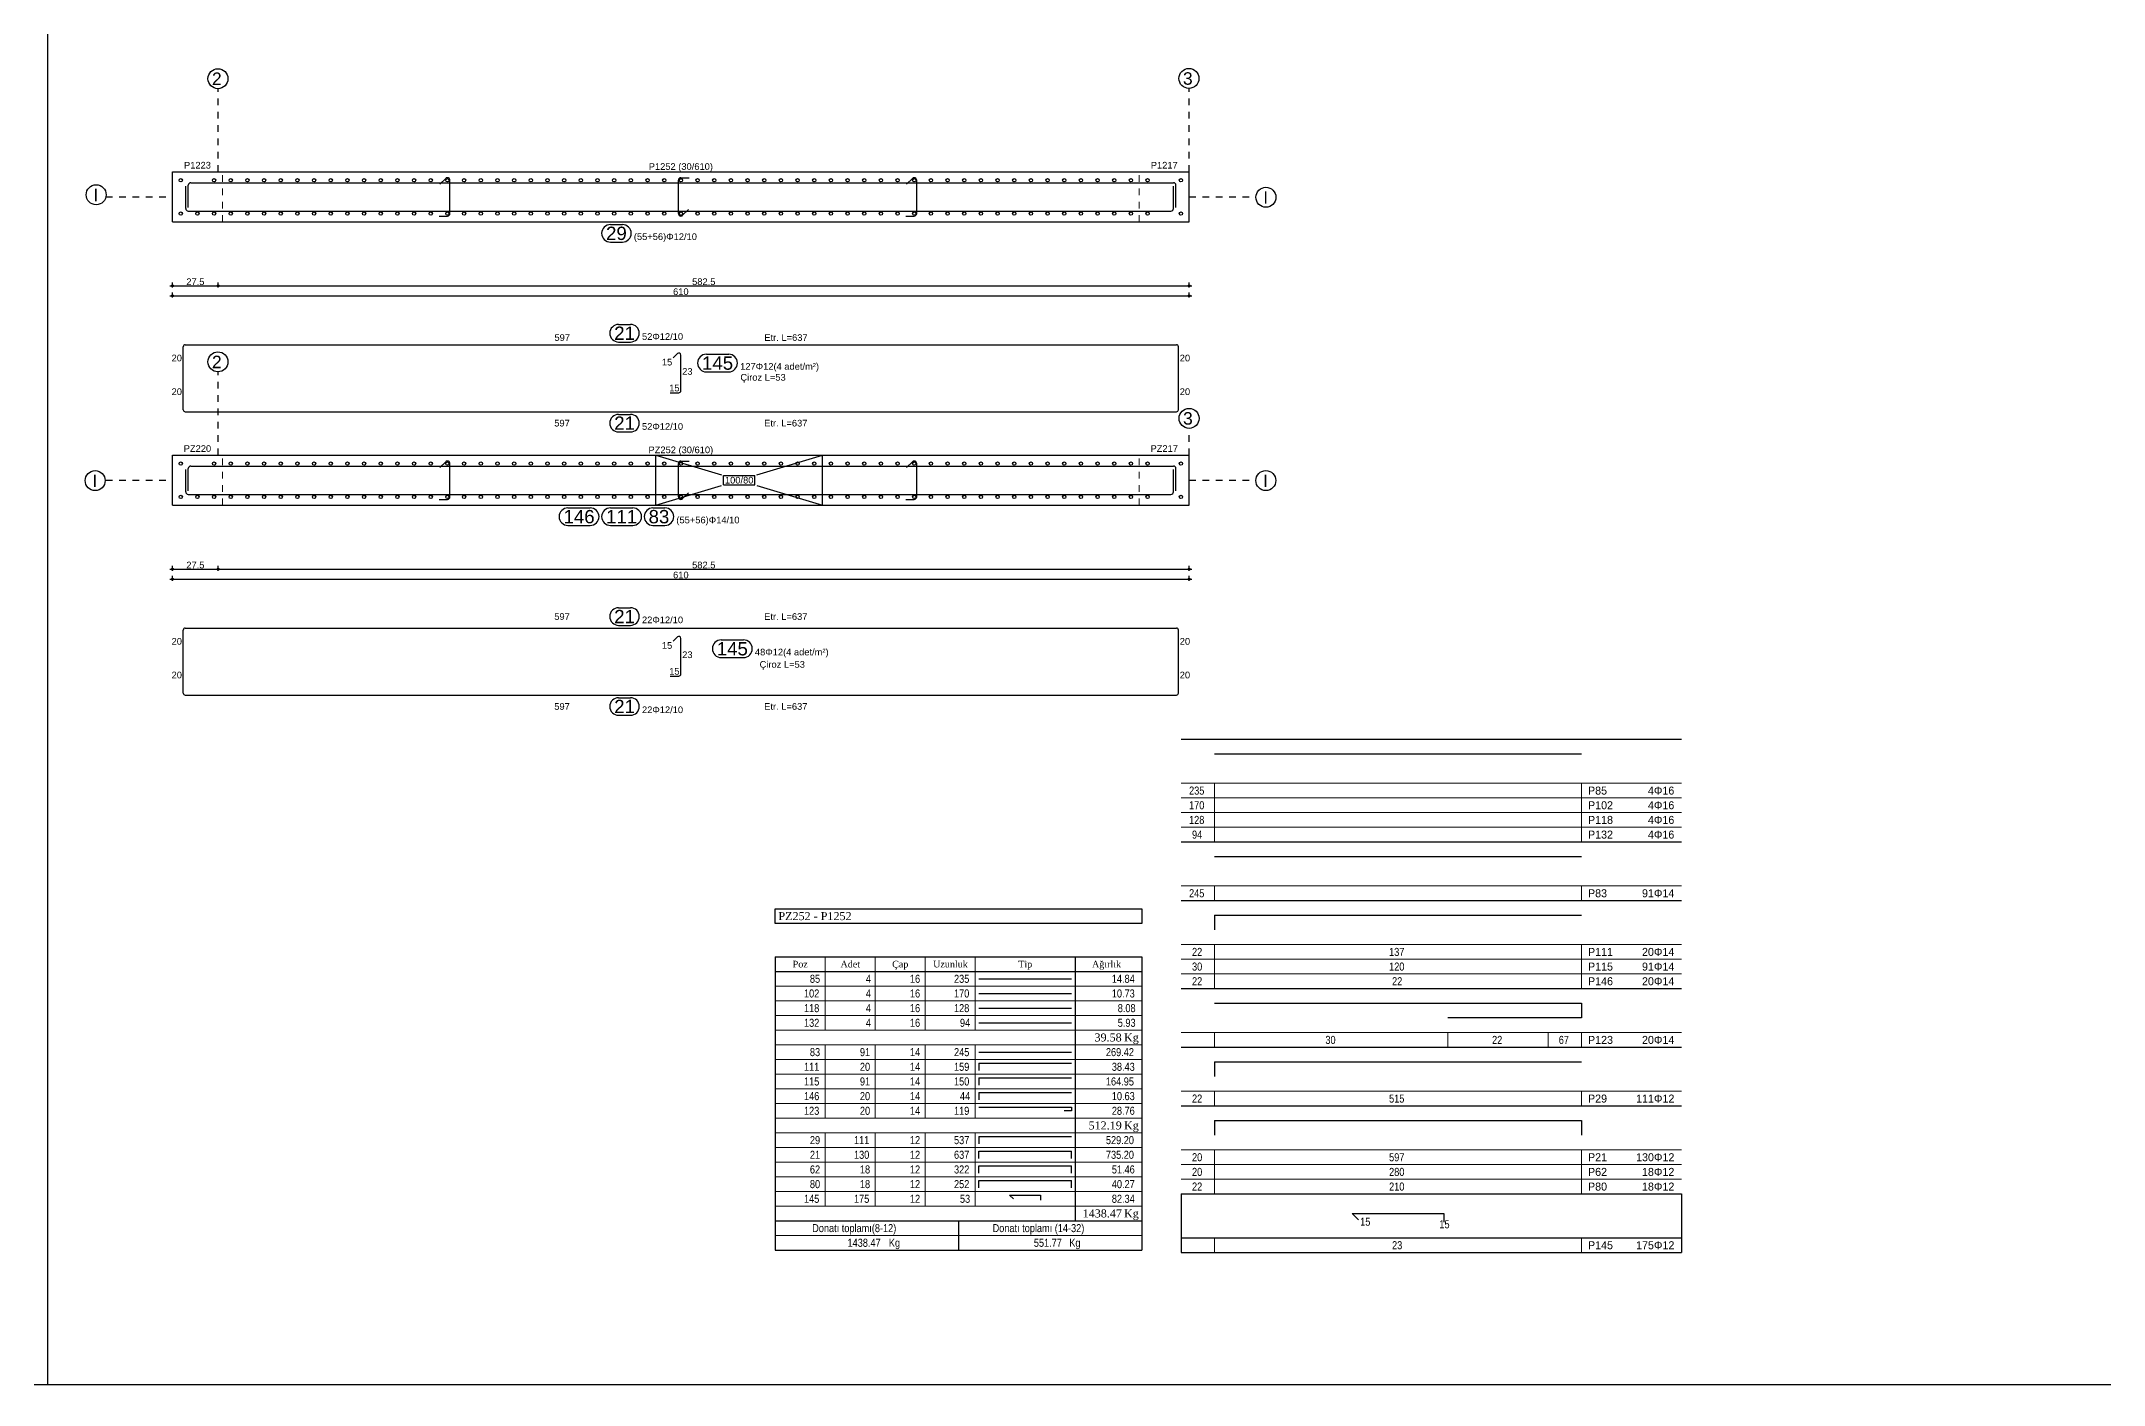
# Model space of a CAD drawing. Header units: metres. Extents: x 419734 to 420376, y 4564732 to 4565123.
# Drawn here: x 420287.98 to 420318.91, y 4564863.89 to 4564884.05 of the extents above; entities that cross this region are included whole.
import ezdxf

# ---------------------------------------------------------------- set-up
doc = ezdxf.new("R2010")
doc.units = ezdxf.units.M
doc.linetypes.add('HIDDEN4', pattern=[0.09375, 0.0625, -0.03125])
doc.linetypes.add('TRATTO-PUNTO', pattern=[1, 0.5, -0.25, 0, -0.25])
for name, color, linetype in [('Standart', 7, 'Continuous'), ('SW_ASSI', 7, 'TRATTO-PUNTO'), ('SW_DIM', 33, 'Continuous'), ('SW_MAGRONE', 2, 'Continuous'), ('SW_QUOTE', 1, 'Continuous'), ('SW_SEZIONI-ARMATURA', 3, 'Continuous'), ('SW_TXT_TESTI', 1, 'Continuous')]:
    doc.layers.add(name, color=color, linetype=linetype)
doc.styles.add('arial_1_18', font='arial.ttf', dxfattribs={"height": 0.2})
doc.styles.add('SWS', font='ARIALN.TTF')
doc.styles.add('symbol_1_18', font='symbol.ttf', dxfattribs={"height": 0.2})
doc.styles.add('times new roman_1_18', font='times.ttf', dxfattribs={"height": 0.2})

msp = doc.modelspace()

# ---------------------------------------------------------------- linework, layer by layer
for centre in [(420290.62577, 4564883.48395), (420305.18846, 4564883.48783), (420288.79933, 4564881.74241), (420306.34281, 4564881.70488), (420290.62577, 4564879.23596), (420305.19031, 4564878.3888), (420288.78424, 4564877.45408), (420306.34099, 4564877.45488)]:
    msp.add_circle(centre, 0.15)
at = {"layer": 'Standart', "color": 2}
msp.add_line((420288.06739, 4564905.93855), (420288.06739, 4564863.89188), dxfattribs=at)
msp.add_lwpolyline([(420376.27637, 4564863.89188), (419946.10266, 4564863.89188), (419946.10266, 4564905.93855)], dxfattribs=at)
at = {"layer": 'Standart', "color": 1, "linetype": 'HIDDEN4', "lineweight": 5}
for points in [[(420290.69294, 4564881.33603), (420290.69294, 4564882.08603)], [(420304.44294, 4564881.33603), (420304.44294, 4564882.08603)], [(420290.69294, 4564877.08603), (420290.69294, 4564877.83603)], [(420304.44294, 4564877.08603), (420304.44294, 4564877.83603)]]:
    msp.add_lwpolyline(points, dxfattribs=at)
at = {"layer": 'Standart', "color": 1, "linetype": 'Continuous', "lineweight": 5}
for points in [[(420305.0733, 4564872.91478), (420312.5733, 4564872.91478)], [(420305.0733, 4564872.69478), (420312.5733, 4564872.69478)], [(420305.5733, 4564872.91478), (420305.5733, 4564872.03478)], [(420311.0733, 4564872.91478), (420311.0733, 4564872.03478)], [(420305.0733, 4564872.47478), (420312.5733, 4564872.47478)], [(420305.0733, 4564872.25478), (420312.5733, 4564872.25478)], [(420305.0733, 4564871.37478), (420312.5733, 4564871.37478)], [(420305.5733, 4564871.37478), (420305.5733, 4564871.15478)], [(420311.0733, 4564871.37478), (420311.0733, 4564871.15478)], [(420305.0733, 4564870.49478), (420312.5733, 4564870.49478)], [(420305.5733, 4564870.49478), (420305.5733, 4564869.83478)], [(420311.0733, 4564870.49478), (420311.0733, 4564869.83478)], [(420299.73112, 4564870.31177), (420299.73112, 4564869.21177)], [(420300.48112, 4564870.31177), (420300.48112, 4564869.21177)], [(420301.23112, 4564870.31177), (420301.23112, 4564869.21177)], [(420301.98112, 4564870.31177), (420301.98112, 4564869.21177)], [(420305.0733, 4564870.27478), (420312.5733, 4564870.27478)], [(420298.98112, 4564869.87177), (420304.48112, 4564869.87177)], [(420305.0733, 4564870.05478), (420312.5733, 4564870.05478)], [(420298.98112, 4564869.65177), (420304.48112, 4564869.65177)], [(420298.98112, 4564869.43177), (420304.48112, 4564869.43177)], [(420298.98112, 4564869.21177), (420304.48112, 4564869.21177)], [(420298.98112, 4564868.99177), (420304.48112, 4564868.99177)], [(420299.73112, 4564868.99177), (420299.73112, 4564867.89177)], [(420300.48112, 4564868.99177), (420300.48112, 4564867.89177)], [(420301.23112, 4564868.99177), (420301.23112, 4564867.89177)], [(420301.98112, 4564868.99177), (420301.98112, 4564867.89177)], [(420305.0733, 4564869.17478), (420312.5733, 4564869.17478)], [(420305.5733, 4564869.17478), (420305.5733, 4564868.95478)], [(420309.0733, 4564869.17478), (420309.0733, 4564868.95478)], [(420310.5733, 4564869.17478), (420310.5733, 4564868.95478)], [(420311.0733, 4564869.17478), (420311.0733, 4564868.95478)], [(420298.98112, 4564868.77177), (420304.48112, 4564868.77177)], [(420298.98112, 4564868.55177), (420304.48112, 4564868.55177)], [(420298.98112, 4564868.33177), (420304.48112, 4564868.33177)], [(420298.98112, 4564868.11177), (420304.48112, 4564868.11177)], [(420305.0733, 4564868.29478), (420312.5733, 4564868.29478)], [(420305.5733, 4564868.29478), (420305.5733, 4564868.07478)], [(420311.0733, 4564868.29478), (420311.0733, 4564868.07478)], [(420298.98112, 4564867.89177), (420304.48112, 4564867.89177)], [(420298.98112, 4564867.67177), (420304.48112, 4564867.67177)], [(420298.98112, 4564867.45177), (420304.48112, 4564867.45177)], [(420299.73112, 4564867.67177), (420299.73112, 4564866.57177)], [(420300.48112, 4564867.67177), (420300.48112, 4564866.57177)], [(420301.23112, 4564867.67177), (420301.23112, 4564866.57177)], [(420301.98112, 4564867.67177), (420301.98112, 4564866.57177)], [(420305.0733, 4564867.41478), (420312.5733, 4564867.41478)], [(420305.5733, 4564867.41478), (420305.5733, 4564866.75478)], [(420311.0733, 4564867.41478), (420311.0733, 4564866.75478)], [(420298.98112, 4564867.23177), (420304.48112, 4564867.23177)], [(420305.0733, 4564867.19478), (420312.5733, 4564867.19478)], [(420298.98112, 4564867.01177), (420304.48112, 4564867.01177)], [(420298.98112, 4564866.79177), (420304.48112, 4564866.79177)], [(420305.0733, 4564866.97478), (420312.5733, 4564866.97478)], [(420298.98112, 4564866.57177), (420304.48112, 4564866.57177)], [(420298.98112, 4564866.13177), (420304.48112, 4564866.13177)], [(420305.5733, 4564866.09478), (420305.5733, 4564865.87478)], [(420311.0733, 4564866.09478), (420311.0733, 4564865.87478)]]:
    msp.add_lwpolyline(points, dxfattribs=at)
at = {"layer": 'SW_ASSI', "ltscale": 0.2}
for points in [[(420290.63044, 4564882.08603), (420290.63044, 4564883.33603)], [(420305.19294, 4564882.08603), (420305.19294, 4564883.33603)], [(420288.94294, 4564881.71103), (420289.94294, 4564881.71103)], [(420305.19294, 4564881.71103), (420306.19294, 4564881.71103)], [(420290.63044, 4564877.83603), (420290.63044, 4564879.08603)], [(420305.19294, 4564877.83603), (420305.19294, 4564878.23914)], [(420288.94294, 4564877.46103), (420289.94294, 4564877.46103)], [(420305.19294, 4564877.46103), (420306.19294, 4564877.46103)]]:
    msp.add_lwpolyline(points, dxfattribs=at)
at = {"layer": 'SW_DIM', "ltscale": 0.5}
for points in [[(420289.94294, 4564880.35103), (420289.94294, 4564880.42603)], [(420290.63044, 4564880.35103), (420290.63044, 4564880.42603)], [(420305.19294, 4564880.35103), (420305.19294, 4564880.42603)], [(420289.90294, 4564880.37603), (420305.23294, 4564880.37603)], [(420289.90294, 4564880.22603), (420305.23294, 4564880.22603)], [(420289.94294, 4564880.20103), (420289.94294, 4564880.27603)], [(420305.19294, 4564880.20103), (420305.19294, 4564880.27603)], [(420289.90294, 4564876.12603), (420305.23294, 4564876.12603)], [(420289.94294, 4564876.10103), (420289.94294, 4564876.17603)], [(420290.63044, 4564876.10103), (420290.63044, 4564876.17603)], [(420305.19294, 4564876.10103), (420305.19294, 4564876.17603)], [(420289.90294, 4564875.97603), (420305.23294, 4564875.97603)], [(420289.94294, 4564875.95103), (420289.94294, 4564876.02603)], [(420305.19294, 4564875.95103), (420305.19294, 4564876.02603)]]:
    msp.add_lwpolyline(points, dxfattribs=at)
for centre in [(420289.94294, 4564880.37603), (420290.63044, 4564880.37603), (420305.19294, 4564880.37603), (420289.94294, 4564880.22603), (420305.19294, 4564880.22603), (420289.94294, 4564876.12603), (420290.63044, 4564876.12603), (420305.19294, 4564876.12603), (420289.94294, 4564875.97603), (420305.19294, 4564875.97603)]:
    msp.add_circle(centre, 0.015, dxfattribs=at)
at = {"layer": 'SW_MAGRONE'}
for points in [[(420289.94294, 4564882.08603), (420305.19294, 4564882.08603)], [(420289.94294, 4564881.33603), (420289.94294, 4564882.08603)], [(420305.19294, 4564881.33603), (420305.19294, 4564882.08603)], [(420289.94294, 4564881.33603), (420305.19294, 4564881.33603)], [(420289.94294, 4564877.83603), (420305.19294, 4564877.83603)], [(420289.94294, 4564877.08603), (420289.94294, 4564877.83603)], [(420297.19294, 4564877.08603), (420297.19294, 4564877.83603)], [(420297.19294, 4564877.83603), (420298.17627, 4564877.54103)], [(420298.70961, 4564877.54103), (420299.69294, 4564877.83603)], [(420299.69294, 4564877.08603), (420299.69294, 4564877.83603)], [(420305.19294, 4564877.08603), (420305.19294, 4564877.83603)], [(420297.19294, 4564877.08603), (420298.17627, 4564877.38103)], [(420298.20929, 4564877.53103), (420298.67659, 4564877.53103)], [(420298.20929, 4564877.39103), (420298.20929, 4564877.53103)], [(420298.20929, 4564877.39103), (420298.67659, 4564877.39103)], [(420298.67659, 4564877.39103), (420298.67659, 4564877.53103)], [(420298.70961, 4564877.38103), (420299.69294, 4564877.08603)], [(420289.94294, 4564877.08603), (420305.19294, 4564877.08603)]]:
    msp.add_lwpolyline(points, dxfattribs=at)
at = {"layer": 'SW_QUOTE'}
for points in [[(420305.0733, 4564873.57478), (420312.5733, 4564873.57478)], [(420305.0733, 4564872.03478), (420312.5733, 4564872.03478)], [(420305.0733, 4564871.15478), (420312.5733, 4564871.15478)], [(420298.98112, 4564870.81177), (420298.98112, 4564871.03177)], [(420298.98112, 4564871.03177), (420304.48112, 4564871.03177)], [(420304.48112, 4564870.81177), (420298.98112, 4564870.81177)], [(420304.48112, 4564871.03177), (420304.48112, 4564870.81177)], [(420298.98112, 4564870.31177), (420304.48112, 4564870.31177)], [(420298.98112, 4564870.31177), (420298.98112, 4564865.91177)], [(420303.48112, 4564870.31177), (420303.48112, 4564866.35177)], [(420304.48112, 4564870.31177), (420304.48112, 4564865.91177)], [(420298.98112, 4564870.09177), (420304.48112, 4564870.09177)], [(420305.0733, 4564869.83478), (420312.5733, 4564869.83478)], [(420305.0733, 4564868.95478), (420312.5733, 4564868.95478)], [(420305.0733, 4564868.07478), (420312.5733, 4564868.07478)], [(420305.0733, 4564866.75478), (420312.5733, 4564866.75478)], [(420305.0733, 4564866.75478), (420305.0733, 4564865.87478)], [(420312.5733, 4564866.75478), (420312.5733, 4564865.87478)], [(420298.98112, 4564866.35177), (420304.48112, 4564866.35177)], [(420301.73112, 4564866.35177), (420301.73112, 4564865.91177)], [(420298.98112, 4564865.91177), (420304.48112, 4564865.91177)], [(420305.0733, 4564866.09478), (420312.5733, 4564866.09478)], [(420305.0733, 4564865.87478), (420312.5733, 4564865.87478)]]:
    msp.add_lwpolyline(points, dxfattribs=at)
at = {"layer": 'SW_SEZIONI-ARMATURA'}
for points in [[(420293.95303, 4564881.89916), (420294.04142, 4564881.98755)], [(420294.10544, 4564881.46103), (420294.10544, 4564881.96103)], [(420297.53044, 4564881.46103), (420297.53044, 4564881.96103)], [(420297.56794, 4564881.99853), (420297.69294, 4564881.99853)], [(420300.95303, 4564881.89916), (420301.04142, 4564881.98755)], [(420301.10544, 4564881.46103), (420301.10544, 4564881.96103)], [(420290.14294, 4564881.53603), (420290.14294, 4564881.87103)], [(420290.18044, 4564881.55103), (420290.18044, 4564881.88603)], [(420290.21794, 4564881.92353), (420304.95544, 4564881.92353)], [(420304.95544, 4564881.53603), (420304.95544, 4564881.87103)], [(420304.99294, 4564881.55103), (420304.99294, 4564881.88603)], [(420290.18044, 4564881.49853), (420304.91794, 4564881.49853)], [(420293.94294, 4564881.42353), (420294.06794, 4564881.42353)], [(420297.59446, 4564881.43451), (420297.68284, 4564881.5229)], [(420300.94294, 4564881.42353), (420301.06794, 4564881.42353)], [(420296.51222, 4564881.29603), (420296.69099, 4564881.29603)], [(420296.51222, 4564881.03203), (420296.69099, 4564881.03203)], [(420296.63445, 4564879.79753), (420296.81322, 4564879.79753)], [(420290.10544, 4564878.99353), (420290.10544, 4564879.46353)], [(420290.13544, 4564879.49353), (420305.00044, 4564879.49353)], [(420296.63445, 4564879.53353), (420296.81322, 4564879.53353)], [(420305.03044, 4564878.99353), (420305.03044, 4564879.46353)], [(420297.45303, 4564879.29613), (420297.51673, 4564879.35982)], [(420297.56794, 4564878.80353), (420297.56794, 4564879.3386)], [(420297.95131, 4564879.34973), (420298.28546, 4564879.34973)], [(420290.10544, 4564878.51853), (420290.10544, 4564878.98853)], [(420297.95131, 4564879.08573), (420298.28546, 4564879.08573)], [(420305.03044, 4564878.51853), (420305.03044, 4564878.98853)], [(420297.40544, 4564878.77353), (420297.53794, 4564878.77353)], [(420290.13544, 4564878.48853), (420305.00044, 4564878.48853)], [(420296.63445, 4564878.44853), (420296.81322, 4564878.44853)], [(420296.63445, 4564878.18453), (420296.81322, 4564878.18453)], [(420290.14294, 4564877.28603), (420290.14294, 4564877.62103)], [(420290.18044, 4564877.30103), (420290.18044, 4564877.63603)], [(420290.21794, 4564877.67353), (420304.95544, 4564877.67353)], [(420293.95303, 4564877.64916), (420294.04142, 4564877.73755)], [(420294.10544, 4564877.21103), (420294.10544, 4564877.71103)], [(420297.53044, 4564877.21103), (420297.53044, 4564877.71103)], [(420297.56794, 4564877.74853), (420297.69294, 4564877.74853)], [(420300.95303, 4564877.64916), (420301.04142, 4564877.73755)], [(420301.10544, 4564877.21103), (420301.10544, 4564877.71103)], [(420304.95544, 4564877.28603), (420304.95544, 4564877.62103)], [(420304.99294, 4564877.30103), (420304.99294, 4564877.63603)], [(420290.18044, 4564877.24853), (420304.91794, 4564877.24853)], [(420293.94294, 4564877.17353), (420294.06794, 4564877.17353)], [(420295.87429, 4564877.04603), (420296.20844, 4564877.04603)], [(420296.51222, 4564877.04603), (420296.84637, 4564877.04603)], [(420297.15016, 4564877.04603), (420297.32892, 4564877.04603)], [(420297.59446, 4564877.18451), (420297.68284, 4564877.2729)], [(420300.94294, 4564877.17353), (420301.06794, 4564877.17353)], [(420295.87429, 4564876.78203), (420296.20844, 4564876.78203)], [(420296.51222, 4564876.78203), (420296.84637, 4564876.78203)], [(420297.15016, 4564876.78203), (420297.32892, 4564876.78203)], [(420296.63445, 4564875.54753), (420296.81322, 4564875.54753)], [(420290.10544, 4564874.74353), (420290.10544, 4564875.21353)], [(420290.13544, 4564875.24353), (420305.00044, 4564875.24353)], [(420296.63445, 4564875.28353), (420296.81322, 4564875.28353)], [(420305.03044, 4564874.74353), (420305.03044, 4564875.21353)], [(420297.45303, 4564875.04613), (420297.51673, 4564875.10982)], [(420297.56794, 4564874.55353), (420297.56794, 4564875.0886)], [(420298.17285, 4564875.06491), (420298.507, 4564875.06491)], [(420290.10544, 4564874.26853), (420290.10544, 4564874.73853)], [(420297.40544, 4564874.52353), (420297.53794, 4564874.52353)], [(420298.17285, 4564874.80091), (420298.507, 4564874.80091)], [(420305.03044, 4564874.26853), (420305.03044, 4564874.73853)], [(420290.13544, 4564874.23853), (420305.00044, 4564874.23853)], [(420296.63445, 4564874.19853), (420296.81322, 4564874.19853)], [(420296.63445, 4564873.93453), (420296.81322, 4564873.93453)], [(420305.5733, 4564873.35478), (420311.0733, 4564873.35478)], [(420305.5733, 4564871.81478), (420311.0733, 4564871.81478)], [(420305.5733, 4564870.93478), (420311.0733, 4564870.93478)], [(420305.5733, 4564870.93478), (420305.5733, 4564870.71478)], [(420302.03612, 4564869.98177), (420303.42612, 4564869.98177)], [(420302.03612, 4564869.76177), (420303.42612, 4564869.76177)], [(420305.5733, 4564869.61478), (420311.0733, 4564869.61478)], [(420311.0733, 4564869.61478), (420311.0733, 4564869.39478)], [(420302.03612, 4564869.54177), (420303.42612, 4564869.54177)], [(420302.03612, 4564869.32177), (420303.42612, 4564869.32177)], [(420311.0733, 4564869.39478), (420309.0733, 4564869.39478)], [(420302.03612, 4564868.88177), (420303.42612, 4564868.88177)], [(420302.03612, 4564868.71677), (420303.42612, 4564868.71677)], [(420302.03612, 4564868.71677), (420302.03612, 4564868.60677)], [(420305.5733, 4564868.73478), (420311.0733, 4564868.73478)], [(420305.5733, 4564868.73478), (420305.5733, 4564868.51478)], [(420302.03612, 4564868.49677), (420303.42612, 4564868.49677)], [(420302.03612, 4564868.49677), (420302.03612, 4564868.38677)], [(420302.03612, 4564868.27677), (420303.42612, 4564868.27677)], [(420302.03612, 4564868.27677), (420302.03612, 4564868.16677)], [(420302.03612, 4564868.05677), (420303.42612, 4564868.05677)], [(420303.42612, 4564868.05677), (420303.42612, 4564868.00177)], [(420303.42612, 4564868.00177), (420303.31612, 4564868.00177)], [(420305.5733, 4564867.85478), (420311.0733, 4564867.85478)], [(420305.5733, 4564867.85478), (420305.5733, 4564867.63478)], [(420311.0733, 4564867.85478), (420311.0733, 4564867.63478)], [(420302.03612, 4564867.61677), (420303.42612, 4564867.61677)], [(420302.03612, 4564867.61677), (420302.03612, 4564867.50677)], [(420302.03612, 4564867.39677), (420303.42612, 4564867.39677)], [(420302.03612, 4564867.28677), (420302.03612, 4564867.39677)], [(420303.42612, 4564867.28677), (420303.42612, 4564867.39677)], [(420302.03612, 4564867.17677), (420303.42612, 4564867.17677)], [(420302.03612, 4564867.06677), (420302.03612, 4564867.17677)], [(420303.42612, 4564867.06677), (420303.42612, 4564867.17677)], [(420302.03612, 4564866.95677), (420303.42612, 4564866.95677)], [(420302.03612, 4564866.84677), (420302.03612, 4564866.95677)], [(420303.42612, 4564866.84677), (420303.42612, 4564866.95677)], [(420302.49945, 4564866.73677), (420302.96279, 4564866.73677)], [(420302.49945, 4564866.73677), (420302.55445, 4564866.68177)], [(420302.96279, 4564866.73677), (420302.96279, 4564866.65922)], [(420307.6358, 4564866.46144), (420309.0108, 4564866.46144)], [(420307.6358, 4564866.46144), (420307.72914, 4564866.36811)], [(420309.0108, 4564866.46144), (420309.0108, 4564866.32944)]]:
    msp.add_lwpolyline(points, dxfattribs=at)
for centre in [(420290.06794, 4564881.96103), (420290.56794, 4564881.96103), (420290.81794, 4564881.96103), (420291.06794, 4564881.96103), (420291.31794, 4564881.96103), (420291.56794, 4564881.96103), (420291.81794, 4564881.96103), (420292.06794, 4564881.96103), (420292.31794, 4564881.96103), (420292.56794, 4564881.96103), (420292.81794, 4564881.96103), (420293.06794, 4564881.96103), (420293.31794, 4564881.96103), (420293.56794, 4564881.96103), (420293.81794, 4564881.96103), (420294.06794, 4564881.96103), (420294.31794, 4564881.96103), (420294.56794, 4564881.96103), (420294.81794, 4564881.96103), (420295.06794, 4564881.96103), (420295.31794, 4564881.96103), (420295.56794, 4564881.96103), (420295.81794, 4564881.96103), (420296.06794, 4564881.96103), (420296.31794, 4564881.96103), (420296.56794, 4564881.96103), (420296.81794, 4564881.96103), (420297.06794, 4564881.96103), (420297.31794, 4564881.96103), (420297.56794, 4564881.96103), (420297.81794, 4564881.96103), (420298.06794, 4564881.96103), (420298.31794, 4564881.96103), (420298.56794, 4564881.96103), (420298.81794, 4564881.96103), (420299.06794, 4564881.96103), (420299.31794, 4564881.96103), (420299.56794, 4564881.96103), (420299.81794, 4564881.96103), (420300.06794, 4564881.96103), (420300.31794, 4564881.96103), (420300.56794, 4564881.96103), (420300.81794, 4564881.96103), (420301.06794, 4564881.96103), (420301.31794, 4564881.96103), (420301.56794, 4564881.96103), (420301.81794, 4564881.96103), (420302.06794, 4564881.96103), (420302.31794, 4564881.96103), (420302.56794, 4564881.96103), (420302.81794, 4564881.96103), (420303.06794, 4564881.96103), (420303.31794, 4564881.96103), (420303.56794, 4564881.96103), (420303.81794, 4564881.96103), (420304.06794, 4564881.96103), (420304.31794, 4564881.96103), (420304.56794, 4564881.96103), (420305.06794, 4564881.96103), (420290.06794, 4564881.46103), (420290.31794, 4564881.46103), (420290.56794, 4564881.46103), (420290.81794, 4564881.46103), (420291.06794, 4564881.46103), (420291.31794, 4564881.46103), (420291.56794, 4564881.46103), (420291.81794, 4564881.46103), (420292.06794, 4564881.46103), (420292.31794, 4564881.46103), (420292.56794, 4564881.46103), (420292.81794, 4564881.46103), (420293.06794, 4564881.46103), (420293.31794, 4564881.46103), (420293.56794, 4564881.46103), (420293.81794, 4564881.46103), (420294.06794, 4564881.46103), (420294.31794, 4564881.46103), (420294.56794, 4564881.46103), (420294.81794, 4564881.46103), (420295.06794, 4564881.46103), (420295.31794, 4564881.46103), (420295.56794, 4564881.46103), (420295.81794, 4564881.46103), (420296.06794, 4564881.46103), (420296.31794, 4564881.46103), (420296.56794, 4564881.46103), (420296.81794, 4564881.46103), (420297.06794, 4564881.46103), (420297.31794, 4564881.46103), (420297.56794, 4564881.46103), (420297.81794, 4564881.46103), (420298.06794, 4564881.46103), (420298.31794, 4564881.46103), (420298.56794, 4564881.46103), (420298.81794, 4564881.46103), (420299.06794, 4564881.46103), (420299.31794, 4564881.46103), (420299.56794, 4564881.46103), (420299.81794, 4564881.46103), (420300.06794, 4564881.46103), (420300.31794, 4564881.46103), (420300.56794, 4564881.46103), (420300.81794, 4564881.46103), (420301.06794, 4564881.46103), (420301.31794, 4564881.46103), (420301.56794, 4564881.46103), (420301.81794, 4564881.46103), (420302.06794, 4564881.46103), (420302.31794, 4564881.46103), (420302.56794, 4564881.46103), (420302.81794, 4564881.46103), (420303.06794, 4564881.46103), (420303.31794, 4564881.46103), (420303.56794, 4564881.46103), (420303.81794, 4564881.46103), (420304.06794, 4564881.46103), (420304.31794, 4564881.46103), (420304.56794, 4564881.46103), (420305.06794, 4564881.46103), (420290.06794, 4564877.71103), (420290.56794, 4564877.71103), (420290.81794, 4564877.71103), (420291.06794, 4564877.71103), (420291.31794, 4564877.71103), (420291.56794, 4564877.71103), (420291.81794, 4564877.71103), (420292.06794, 4564877.71103), (420292.31794, 4564877.71103), (420292.56794, 4564877.71103), (420292.81794, 4564877.71103), (420293.06794, 4564877.71103), (420293.31794, 4564877.71103), (420293.56794, 4564877.71103), (420293.81794, 4564877.71103), (420294.06794, 4564877.71103), (420294.31794, 4564877.71103), (420294.56794, 4564877.71103), (420294.81794, 4564877.71103), (420295.06794, 4564877.71103), (420295.31794, 4564877.71103), (420295.56794, 4564877.71103), (420295.81794, 4564877.71103), (420296.06794, 4564877.71103), (420296.31794, 4564877.71103), (420296.56794, 4564877.71103), (420296.81794, 4564877.71103), (420297.06794, 4564877.71103), (420297.31794, 4564877.71103), (420297.56794, 4564877.71103), (420297.81794, 4564877.71103), (420298.06794, 4564877.71103), (420298.31794, 4564877.71103), (420298.56794, 4564877.71103), (420298.81794, 4564877.71103), (420299.06794, 4564877.71103), (420299.31794, 4564877.71103), (420299.56794, 4564877.71103), (420299.81794, 4564877.71103), (420300.06794, 4564877.71103), (420300.31794, 4564877.71103), (420300.56794, 4564877.71103), (420300.81794, 4564877.71103), (420301.06794, 4564877.71103), (420301.31794, 4564877.71103), (420301.56794, 4564877.71103), (420301.81794, 4564877.71103), (420302.06794, 4564877.71103), (420302.31794, 4564877.71103), (420302.56794, 4564877.71103), (420302.81794, 4564877.71103), (420303.06794, 4564877.71103), (420303.31794, 4564877.71103), (420303.56794, 4564877.71103), (420303.81794, 4564877.71103), (420304.06794, 4564877.71103), (420304.31794, 4564877.71103), (420304.56794, 4564877.71103), (420305.06794, 4564877.71103), (420290.06794, 4564877.21103), (420290.31794, 4564877.21103), (420290.56794, 4564877.21103), (420290.81794, 4564877.21103), (420291.06794, 4564877.21103), (420291.31794, 4564877.21103), (420291.56794, 4564877.21103), (420291.81794, 4564877.21103), (420292.06794, 4564877.21103), (420292.31794, 4564877.21103), (420292.56794, 4564877.21103), (420292.81794, 4564877.21103), (420293.06794, 4564877.21103), (420293.31794, 4564877.21103), (420293.56794, 4564877.21103), (420293.81794, 4564877.21103), (420294.06794, 4564877.21103), (420294.31794, 4564877.21103), (420294.56794, 4564877.21103), (420294.81794, 4564877.21103), (420295.06794, 4564877.21103), (420295.31794, 4564877.21103), (420295.56794, 4564877.21103), (420295.81794, 4564877.21103), (420296.06794, 4564877.21103), (420296.31794, 4564877.21103), (420296.56794, 4564877.21103), (420296.81794, 4564877.21103), (420297.06794, 4564877.21103), (420297.31794, 4564877.21103), (420297.56794, 4564877.21103), (420297.81794, 4564877.21103), (420298.06794, 4564877.21103), (420298.31794, 4564877.21103), (420298.56794, 4564877.21103), (420298.81794, 4564877.21103), (420299.06794, 4564877.21103), (420299.31794, 4564877.21103), (420299.56794, 4564877.21103), (420299.81794, 4564877.21103), (420300.06794, 4564877.21103), (420300.31794, 4564877.21103), (420300.56794, 4564877.21103), (420300.81794, 4564877.21103), (420301.06794, 4564877.21103), (420301.31794, 4564877.21103), (420301.56794, 4564877.21103), (420301.81794, 4564877.21103), (420302.06794, 4564877.21103), (420302.31794, 4564877.21103), (420302.56794, 4564877.21103), (420302.81794, 4564877.21103), (420303.06794, 4564877.21103), (420303.31794, 4564877.21103), (420303.56794, 4564877.21103), (420303.81794, 4564877.21103), (420304.06794, 4564877.21103), (420304.31794, 4564877.21103), (420304.56794, 4564877.21103), (420305.06794, 4564877.21103)]:
    msp.add_circle(centre, 0.025, dxfattribs=at)
for centre, radius, start, end in [((420294.06794, 4564881.96103), 0.0375, 0, 135), ((420297.56794, 4564881.96103), 0.0375, 90, 180), ((420301.06794, 4564881.96103), 0.0375, 0, 135), ((420290.21794, 4564881.88603), 0.0375, 90, 180), ((420304.95544, 4564881.88603), 0.0375, 0, 90), ((420290.18044, 4564881.53603), 0.0375, 180, 270), ((420294.06794, 4564881.46103), 0.0375, 270, 0), ((420297.56794, 4564881.46103), 0.0375, 180, 315), ((420301.06794, 4564881.46103), 0.0375, 270, 0), ((420304.91794, 4564881.53603), 0.0375, 270, 0), ((420296.51222, 4564881.16403), 0.132, 90, 270), ((420296.69099, 4564881.16403), 0.132, 270, 90), ((420296.63445, 4564879.66553), 0.132, 90, 270), ((420296.81322, 4564879.66553), 0.132, 270, 90), ((420290.13544, 4564879.46353), 0.03, 90, 180), ((420305.00044, 4564879.46353), 0.03, 0, 90), ((420297.53794, 4564879.3386), 0.03, 0, 135), ((420297.95131, 4564879.21773), 0.132, 90, 270), ((420298.28546, 4564879.21773), 0.132, 270, 90), ((420297.53794, 4564878.80353), 0.03, 270, 0), ((420290.13544, 4564878.51853), 0.03, 180, 270), ((420296.63445, 4564878.31653), 0.132, 90, 270), ((420296.81322, 4564878.31653), 0.132, 270, 90), ((420305.00044, 4564878.51853), 0.03, 270, 0), ((420290.21794, 4564877.63603), 0.0375, 90, 180), ((420294.06794, 4564877.71103), 0.0375, 0, 135), ((420297.56794, 4564877.71103), 0.0375, 90, 180), ((420301.06794, 4564877.71103), 0.0375, 0, 135), ((420304.95544, 4564877.63603), 0.0375, 0, 90), ((420290.18044, 4564877.28603), 0.0375, 180, 270), ((420294.06794, 4564877.21103), 0.0375, 270, 0), ((420295.87429, 4564876.91403), 0.132, 90, 270), ((420296.20844, 4564876.91403), 0.132, 270, 90), ((420296.51222, 4564876.91403), 0.132, 90, 270), ((420296.84637, 4564876.91403), 0.132, 270, 90), ((420297.15016, 4564876.91403), 0.132, 90, 270), ((420297.32892, 4564876.91403), 0.132, 270, 90), ((420297.56794, 4564877.21103), 0.0375, 180, 315), ((420301.06794, 4564877.21103), 0.0375, 270, 0), ((420304.91794, 4564877.28603), 0.0375, 270, 0), ((420296.63445, 4564875.41553), 0.132, 90, 270), ((420296.81322, 4564875.41553), 0.132, 270, 90), ((420290.13544, 4564875.21353), 0.03, 90, 180), ((420305.00044, 4564875.21353), 0.03, 0, 90), ((420297.53794, 4564875.0886), 0.03, 0, 135), ((420298.17285, 4564874.93291), 0.132, 90, 270), ((420298.507, 4564874.93291), 0.132, 270, 90), ((420297.53794, 4564874.55353), 0.03, 270, 0), ((420290.13544, 4564874.26853), 0.03, 180, 270), ((420296.63445, 4564874.06653), 0.132, 90, 270), ((420296.81322, 4564874.06653), 0.132, 270, 90), ((420305.00044, 4564874.26853), 0.03, 270, 0)]:
    msp.add_arc(centre, radius, start, end, dxfattribs=at)

# ---------------------------------------------------------------- texts
at = {"layer": 'Standart', "color": 1, "linetype": 'Continuous', "lineweight": 5, "style": 'arial_1_18'}
for s, p in [('P1223', (420290.11599, 4564882.13603)), ('P1252 (30/610)', (420297.08643, 4564882.11603)), ('P1217', (420304.61599, 4564882.13603)), ('PZ220', (420290.11217, 4564877.88603)), ('PZ252 (30/610)', (420297.0826, 4564877.86603)), ('PZ217', (420304.61217, 4564877.88603))]:
    msp.add_text(s, height=0.1, dxfattribs=at).set_placement(p)
at = {"layer": 'Standart', "color": 3, "linetype": 'Continuous', "lineweight": 5, "style": 'arial_1_18'}
for s, p in [('29', (420296.44622, 4564881.06403)), ('21', (420296.56845, 4564879.56553)), ('145', (420297.88531, 4564879.11773)), ('21', (420296.56845, 4564878.21653)), ('146', (420295.80829, 4564876.81403)), ('111', (420296.44622, 4564876.81403)), ('83', (420297.08416, 4564876.81403)), ('21', (420296.56845, 4564875.31553)), ('145', (420298.10685, 4564874.83291)), ('21', (420296.56845, 4564873.96653))]:
    msp.add_text(s, height=0.2, dxfattribs=at).set_placement(p)
at = {"layer": 'SW_DIM', "ltscale": 0.5, "style": 'arial_1_18'}
for s, p in [('27.5', (420290.15073, 4564880.38853)), ('582.5', (420297.73688, 4564880.38853)), ('610', (420297.4514, 4564880.23853)), ('27.5', (420290.15073, 4564876.13853)), ('610', (420297.4514, 4564875.98853)), ('582.5', (420297.73688, 4564876.13853))]:
    msp.add_text(s, height=0.1, dxfattribs=at).set_placement(p)
at = {"layer": 'SW_TXT_TESTI', "style": 'arial_1_18'}
for s, p in [('2', (420290.53548, 4564883.38919)), ('3', (420305.09817, 4564883.39308)), ('I', (420288.75909, 4564881.64487)), ('I', (420306.30257, 4564881.60735)), ('2', (420290.53548, 4564879.1412)), ('3', (420305.10002, 4564878.29404)), ('I', (420288.744, 4564877.35654)), ('I', (420306.30075, 4564877.35735))]:
    msp.add_text(s, height=0.1875, dxfattribs=at).set_placement(p)
at = {"layer": 'SW_TXT_TESTI', "linetype": 'Continuous', "lineweight": 5}
for s, height, style, p in [('(55+56)Φ12/10', 0.1, 'arial_1_18', (420296.86288, 4564881.06403)), ('597', 0.1, 'arial_1_18', (420295.67232, 4564879.55037)), ('52Φ12/10', 0.1, 'arial_1_18', (420296.98511, 4564879.56553)), ('Etr. L=637', 0.1, 'arial_1_18', (420298.82071, 4564879.55037)), ('20', 0.1, 'arial_1_18', (420289.93006, 4564879.24353)), ('15', 0.1, 'arial_1_18', (420297.28351, 4564879.18198)), ('127Φ12(4 adet/m²)', 0.1, 'arial_1_18', (420298.45735, 4564879.11773)), ('20', 0.1, 'arial_1_18', (420289.93006, 4564878.73853)), ('15', 0.1, 'arial_1_18', (420297.39256, 4564878.79353)), ('23', 0.1, 'arial_1_18', (420297.58794, 4564879.04228)), ('Çiroz L=53', 0.1, 'arial_1_18', (420298.46118, 4564878.95412)), ('597', 0.1, 'arial_1_18', (420295.66949, 4564878.26653)), ('52Φ12/10', 0.1, 'arial_1_18', (420296.98511, 4564878.21653)), ('Etr. L=637', 0.1, 'arial_1_18', (420298.81787, 4564878.26653)), ('100/80', 0.1, 'arial_1_18', (420298.22929, 4564877.41103)), ('(55+56)Φ14/10', 0.1, 'arial_1_18', (420297.50081, 4564876.81403)), ('597', 0.1, 'arial_1_18', (420295.66949, 4564875.36553)), ('Etr. L=637', 0.1, 'arial_1_18', (420298.81787, 4564875.36553)), ('22Φ12/10', 0.1, 'arial_1_18', (420296.98511, 4564875.31553)), ('20', 0.1, 'arial_1_18', (420289.93006, 4564874.99353)), ('15', 0.1, 'arial_1_18', (420297.28351, 4564874.93198)), ('23', 0.1, 'arial_1_18', (420297.58794, 4564874.79228)), ('48Φ12(4 adet/m²)', 0.1, 'arial_1_18', (420298.67889, 4564874.83291)), ('20', 0.1, 'arial_1_18', (420289.93006, 4564874.48853)), ('15', 0.1, 'arial_1_18', (420297.39256, 4564874.54353)), ('Çiroz L=53', 0.1, 'arial_1_18', (420298.749, 4564874.64747)), ('597', 0.1, 'arial_1_18', (420295.66949, 4564874.01653)), ('22Φ12/10', 0.1, 'arial_1_18', (420296.98511, 4564873.96653)), ('Etr. L=637', 0.1, 'arial_1_18', (420298.81787, 4564874.01653)), ('235', 0.12, 'SWS', (420305.19014, 4564872.74478)), ('170', 0.12, 'SWS', (420305.19014, 4564872.52478)), ('128', 0.12, 'SWS', (420305.19014, 4564872.30478)), ('94', 0.12, 'SWS', (420305.23452, 4564872.08478)), ('245', 0.12, 'SWS', (420305.19014, 4564871.20478)), ('Poz', 0.1, 'times new roman_1_18', (420299.24524, 4564870.15177)), ('Adet', 0.1, 'times new roman_1_18', (420299.96242, 4564870.15177)), ('Çap', 0.1, 'times new roman_1_18', (420300.73705, 4564870.15177)), ('Uzunluk', 0.1, 'times new roman_1_18', (420301.35145, 4564870.15177)), ('Tip', 0.1, 'times new roman_1_18', (420302.62842, 4564870.15177)), ('Ağırlık', 0.1, 'times new roman_1_18', (420303.73464, 4564870.15177)), ('30', 0.12, 'SWS', (420305.23452, 4564870.10478)), ('22', 0.12, 'SWS', (420305.23452, 4564870.32478)), ('137', 0.12, 'SWS', (420308.19014, 4564870.32478)), ('120', 0.12, 'SWS', (420308.19014, 4564870.10478)), ('85', 0.12, 'SWS', (420299.50357, 4564869.92177)), ('4', 0.12, 'SWS', (420300.34235, 4564869.92177)), ('16', 0.12, 'SWS', (420301.00357, 4564869.92177)), ('235', 0.12, 'SWS', (420301.6648, 4564869.92177)), ('14.84', 0.12, 'SWS', (420304.03164, 4564869.92177)), ('22', 0.12, 'SWS', (420305.23452, 4564869.88478)), ('22', 0.12, 'SWS', (420308.23452, 4564869.88478)), ('102', 0.12, 'SWS', (420299.4148, 4564869.70177)), ('118', 0.12, 'SWS', (420299.4148, 4564869.48177)), ('4', 0.12, 'SWS', (420300.34235, 4564869.70177)), ('4', 0.12, 'SWS', (420300.34235, 4564869.48177)), ('16', 0.12, 'SWS', (420301.00357, 4564869.70177)), ('16', 0.12, 'SWS', (420301.00357, 4564869.48177)), ('170', 0.12, 'SWS', (420301.6648, 4564869.70177)), ('128', 0.12, 'SWS', (420301.6648, 4564869.48177)), ('10.73', 0.12, 'SWS', (420304.03164, 4564869.70177)), ('8.08', 0.12, 'SWS', (420304.12042, 4564869.48177)), ('132', 0.12, 'SWS', (420299.4148, 4564869.26177)), ('4', 0.12, 'SWS', (420300.34235, 4564869.26177)), ('16', 0.12, 'SWS', (420301.00357, 4564869.26177)), ('94', 0.12, 'SWS', (420301.75357, 4564869.26177)), ('5.93', 0.12, 'SWS', (420304.12042, 4564869.26177)), ('83', 0.12, 'SWS', (420299.50357, 4564868.82177)), ('91', 0.12, 'SWS', (420300.25357, 4564868.82177)), ('14', 0.12, 'SWS', (420301.00357, 4564868.82177)), ('245', 0.12, 'SWS', (420301.6648, 4564868.82177)), ('39.58', 0.12, 'times new roman_1_18', (420303.77145, 4564869.04177)), ('269.42', 0.12, 'SWS', (420303.94287, 4564868.82177)), ('Kg', 0.12, 'times new roman_1_18', (420304.21429, 4564869.04177)), ('30', 0.12, 'SWS', (420307.23452, 4564869.00478)), ('22', 0.12, 'SWS', (420309.73452, 4564869.00478)), ('67', 0.12, 'SWS', (420310.73452, 4564869.00478)), ('111', 0.12, 'SWS', (420299.4148, 4564868.60177)), ('20', 0.12, 'SWS', (420300.25357, 4564868.60177)), ('14', 0.12, 'SWS', (420301.00357, 4564868.60177)), ('159', 0.12, 'SWS', (420301.6648, 4564868.60177)), ('38.43', 0.12, 'SWS', (420304.03164, 4564868.60177)), ('115', 0.12, 'SWS', (420299.4148, 4564868.38177)), ('91', 0.12, 'SWS', (420300.25357, 4564868.38177)), ('14', 0.12, 'SWS', (420301.00357, 4564868.38177)), ('150', 0.12, 'SWS', (420301.6648, 4564868.38177)), ('164.95', 0.12, 'SWS', (420303.94287, 4564868.38177)), ('146', 0.12, 'SWS', (420299.4148, 4564868.16177)), ('123', 0.12, 'SWS', (420299.4148, 4564867.94177)), ('20', 0.12, 'SWS', (420300.25357, 4564868.16177)), ('20', 0.12, 'SWS', (420300.25357, 4564867.94177)), ('14', 0.12, 'SWS', (420301.00357, 4564868.16177)), ('14', 0.12, 'SWS', (420301.00357, 4564867.94177)), ('119', 0.12, 'SWS', (420301.6648, 4564867.94177)), ('44', 0.12, 'SWS', (420301.75357, 4564868.16177)), ('28.76', 0.12, 'SWS', (420304.03164, 4564867.94177)), ('10.63', 0.12, 'SWS', (420304.03164, 4564868.16177)), ('22', 0.12, 'SWS', (420305.23452, 4564868.12478)), ('515', 0.12, 'SWS', (420308.19014, 4564868.12478)), ('512.19', 0.12, 'times new roman_1_18', (420303.68268, 4564867.72177)), ('Kg', 0.12, 'times new roman_1_18', (420304.21429, 4564867.72177)), ('29', 0.12, 'SWS', (420299.50357, 4564867.50177)), ('21', 0.12, 'SWS', (420299.50357, 4564867.28177)), ('111', 0.12, 'SWS', (420300.1648, 4564867.50177)), ('130', 0.12, 'SWS', (420300.1648, 4564867.28177)), ('12', 0.12, 'SWS', (420301.00357, 4564867.50177)), ('12', 0.12, 'SWS', (420301.00357, 4564867.28177)), ('537', 0.12, 'SWS', (420301.6648, 4564867.50177)), ('637', 0.12, 'SWS', (420301.6648, 4564867.28177)), ('529.20', 0.12, 'SWS', (420303.94287, 4564867.50177)), ('735.20', 0.12, 'SWS', (420303.94287, 4564867.28177)), ('62', 0.12, 'SWS', (420299.50357, 4564867.06177)), ('18', 0.12, 'SWS', (420300.25357, 4564867.06177)), ('12', 0.12, 'SWS', (420301.00357, 4564867.06177)), ('322', 0.12, 'SWS', (420301.6648, 4564867.06177)), ('51.46', 0.12, 'SWS', (420304.03164, 4564867.06177)), ('20', 0.12, 'SWS', (420305.23452, 4564867.24478)), ('20', 0.12, 'SWS', (420305.23452, 4564867.02478)), ('597', 0.12, 'SWS', (420308.19014, 4564867.24478)), ('280', 0.12, 'SWS', (420308.19014, 4564867.02478)), ('80', 0.12, 'SWS', (420299.50357, 4564866.84177)), ('18', 0.12, 'SWS', (420300.25357, 4564866.84177)), ('12', 0.12, 'SWS', (420301.00357, 4564866.84177)), ('252', 0.12, 'SWS', (420301.6648, 4564866.84177)), ('40.27', 0.12, 'SWS', (420304.03164, 4564866.84177)), ('22', 0.12, 'SWS', (420305.23452, 4564866.80478)), ('210', 0.12, 'SWS', (420308.19014, 4564866.80478)), ('145', 0.12, 'SWS', (420299.4148, 4564866.62177)), ('175', 0.12, 'SWS', (420300.1648, 4564866.62177)), ('12', 0.12, 'SWS', (420301.00357, 4564866.62177)), ('53', 0.12, 'SWS', (420301.75357, 4564866.62177)), ('1438.47', 0.12, 'times new roman_1_18', (420303.59391, 4564866.40177)), ('82.34', 0.12, 'SWS', (420304.03164, 4564866.62177)), ('Kg', 0.12, 'times new roman_1_18', (420304.21429, 4564866.40177)), ('Donatı toplamı(8-12)', 0.12, 'SWS', (420299.53792, 4564866.18177)), ('Donatı toplamı (14-32)', 0.12, 'SWS', (420302.24353, 4564866.18177)), ('15', 0.12, 'SWS', (420307.75589, 4564866.27811)), ('15', 0.12, 'SWS', (420308.94422, 4564866.23944)), ('1438.47', 0.12, 'SWS', (420300.06761, 4564865.96177)), ('Kg', 0.12, 'SWS', (420300.68799, 4564865.96177)), ('551.77', 0.12, 'SWS', (420302.86199, 4564865.96177)), ('Kg', 0.12, 'SWS', (420303.39361, 4564865.96177)), ('23', 0.12, 'SWS', (420308.23452, 4564865.92478))]:
    msp.add_text(s, height=height, dxfattribs=dict(at, style=style)).set_placement(p)
at = {"layer": 'SW_TXT_TESTI', "linetype": 'Continuous', "lineweight": 5, "style": 'arial_1_18'}
for p in [(420305.05044, 4564879.24353), (420305.05044, 4564878.73853), (420305.05044, 4564874.99353), (420305.05044, 4564874.48853)]:
    msp.add_text('20', height=0.1, rotation=0, dxfattribs=at).set_placement(p)
at = {"layer": 'SW_TXT_TESTI', "linetype": 'Continuous', "lineweight": -3}
for s, style, p in [('R85', 'symbol_1_18', (420311.1733, 4564872.74478)), ('4F16', 'symbol_1_18', (420312.07178, 4564872.74478)), ('R102', 'symbol_1_18', (420311.1733, 4564872.52478)), ('R118', 'symbol_1_18', (420311.1733, 4564872.30478)), ('4F16', 'symbol_1_18', (420312.07178, 4564872.52478)), ('4F16', 'symbol_1_18', (420312.07178, 4564872.30478)), ('R132', 'symbol_1_18', (420311.1733, 4564872.08478)), ('4F16', 'symbol_1_18', (420312.07178, 4564872.08478)), ('R83', 'symbol_1_18', (420311.1733, 4564871.20478)), ('91F14', 'symbol_1_18', (420311.98308, 4564871.20478)), ('PZ252 - P1252', 'times new roman_1_18', (420299.03112, 4564870.86177)), ('R111', 'symbol_1_18', (420311.1733, 4564870.32478)), ('R115', 'symbol_1_18', (420311.1733, 4564870.10478)), ('91F14', 'symbol_1_18', (420311.98308, 4564870.10478)), ('20F14', 'symbol_1_18', (420311.98308, 4564870.32478)), ('R146', 'symbol_1_18', (420311.1733, 4564869.88478)), ('20F14', 'symbol_1_18', (420311.98308, 4564869.88478)), ('R123', 'symbol_1_18', (420311.1733, 4564869.00478)), ('20F14', 'symbol_1_18', (420311.98308, 4564869.00478)), ('R29', 'symbol_1_18', (420311.1733, 4564868.12478)), ('111F12', 'symbol_1_18', (420311.89438, 4564868.12478)), ('R21', 'symbol_1_18', (420311.1733, 4564867.24478)), ('R62', 'symbol_1_18', (420311.1733, 4564867.02478)), ('130F12', 'symbol_1_18', (420311.89438, 4564867.24478)), ('18F12', 'symbol_1_18', (420311.98308, 4564867.02478)), ('R80', 'symbol_1_18', (420311.1733, 4564866.80478)), ('18F12', 'symbol_1_18', (420311.98308, 4564866.80478)), ('R145', 'symbol_1_18', (420311.1733, 4564865.92478)), ('175F12', 'symbol_1_18', (420311.89438, 4564865.92478))]:
    msp.add_text(s, height=0.12, dxfattribs=dict(at, style=style)).set_placement(p)

doc.saveas('drawing.dxf')
